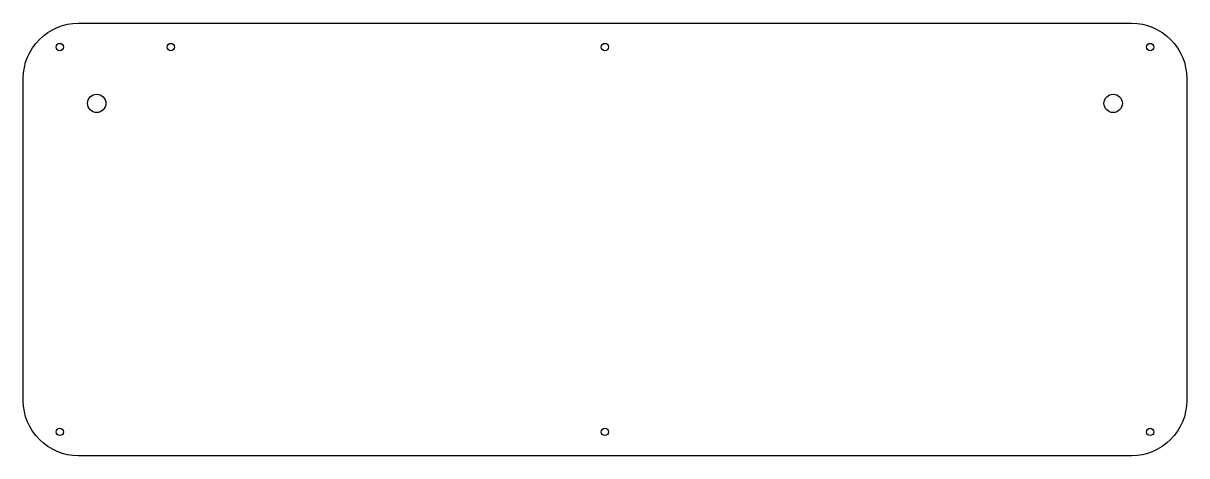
# Model space of a CAD drawing. Header units: millimetres. Extents: x -10 to 307, y -164 to -46.
import ezdxf

# ---------------------------------------------------------------- set-up
doc = ezdxf.new("R2010")
doc.units = ezdxf.units.MM
doc.layers.get('0').update_dxf_attribs({"linetype": 'CONTINUOUS'})

msp = doc.modelspace()

# ---------------------------------------------------------------- linework, layer by layer
msp.add_lwpolyline([(291.92, -46.31, -0.414214), (306.92, -61.31), (306.92, -149.15, -0.414214), (291.92, -164.15), (5.12, -164.15, -0.414214), (-9.88, -149.15), (-9.88, -61.31, -0.414214), (5.12, -46.31)], format="xyb", close=True)
for centre, radius in [((0.05, -52.79), 1), ((30.29, -52.79), 1), ((148.5, -52.79), 1), ((296.95, -52.79), 1), ((10.11, -68.14), 2.5), ((286.89, -68.14), 2.5), ((0.05, -157.66), 1), ((148.5, -157.66), 1), ((296.95, -157.66), 1)]:
    msp.add_circle(centre, radius)

doc.saveas('drawing.dxf')
